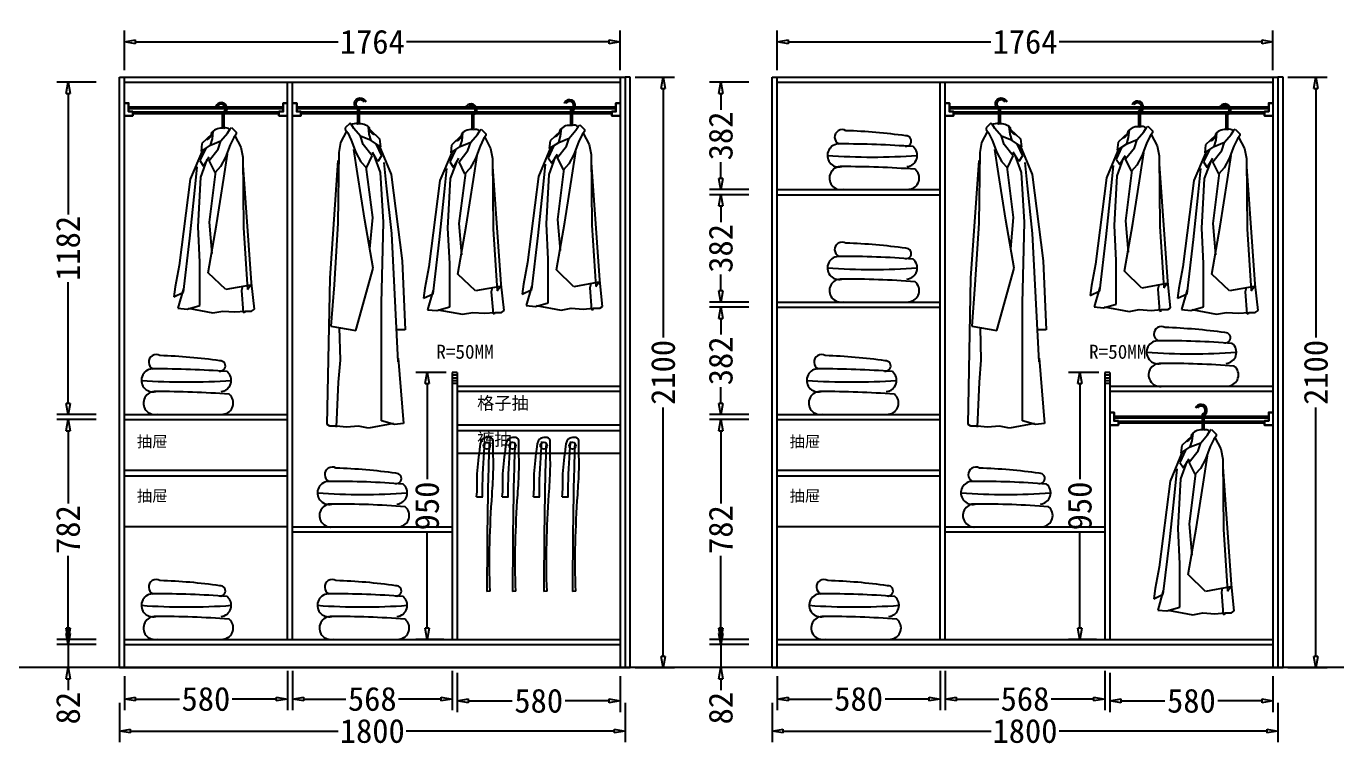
# Model space of a CAD drawing. Header units: millimetres. Extents: x 304407 to 361076, y -1262425 to -1203358.
# Drawn here: x 323084 to 327747, y -1215892 to -1213329 of the extents above; entities that cross this region are included whole.
import ezdxf

# ---------------------------------------------------------------- set-up
doc = ezdxf.new("R2010")
doc.units = ezdxf.units.MM
doc.header["$LTSCALE"] = 20
doc.layers.get('Defpoints').update_dxf_attribs({"color": 250})
for name, color, linetype in [('4', 1, 'Continuous'), ('6', 6, 'Continuous'), ('8', 8, 'Continuous'), ('LAYER10', 11, 'Continuous'), ('LAYER8', 11, 'Continuous'), ('图层3', 4, 'Continuous'), ('墙体', 40, 'Continuous')]:
    doc.layers.add(name, color=color, linetype=linetype)
doc.styles.get("Standard").update_dxf_attribs({"font": 'SimSun.ttf', "height": 85})
doc.styles.add('text', font='SimSun.ttf', dxfattribs={"height": 85})
doc.dimstyles.new('周文晶', dxfattribs={"dimtxt": 70, "dimasz": 40, "dimexe": 40, "dimexo": 30, "dimgap": 10, "dimtad": 0, "dimdec": 0, "dimtxsty": 'Standard', "dimblk": 'CLOSEDBLANK', "dimcen": 200, "dimclrd": 256, "dimclre": 256, "dimadec": 0, "dimazin": 0, "dimtfac": 1, "dimtdec": 0, "dimtmove": 0, "dimatfit": 3, "dimldrblk": 'CLOSEDBLANK', "dimfxl": 100, "dimfxlon": 1, "dimarcsym": 0})

# ---------------------------------------------------------------- blocks, each defined once
blk = doc.blocks.new('_ClosedBlank')
at = {"color": 0, "linetype": 'ByBlock', "lineweight": -2}
for p, q in [((-1, 0.17), (0, 0)), ((-1, 0.17), (-1, -0.17)), ((0, 0), (-1, -0.17))]:
    blk.add_line(p, q, dxfattribs=at)
blk = doc.blocks.new('*D503')
at = {"lineweight": -2, "transparency": 16777216}
for p, q in [((323433.7, -1215640.3), (323433.7, -1215761.9)), ((324013.7, -1215621.9), (324013.7, -1215761.9)), ((323473.7, -1215721.9), (323629.6, -1215721.9)), ((323973.7, -1215721.9), (323817.7, -1215721.9))]:
    blk.add_line(p, q, dxfattribs=at)
at = {"layer": 'Defpoints', "color": 0, "transparency": 16777216}
for p in [(324013.7, -1215510.3), (323433.7, -1215610.3), (324013.7, -1215721.9)]:
    blk.add_point(p, dxfattribs=at)
at = {"lineweight": -2, "transparency": 16777216, "xscale": 40, "yscale": 40, "zscale": 40, "rotation": 180}
blk.add_blockref('_ClosedBlank', (323433.7, -1215721.9), dxfattribs=at)
at = {"lineweight": -2, "transparency": 16777216, "xscale": 40, "yscale": 40, "zscale": 40}
blk.add_blockref('_ClosedBlank', (324013.7, -1215721.9), dxfattribs=at)
at = {"color": 0, "transparency": 16777216, "insert": (323723.7, -1215721.9), "char_height": 85, "attachment_point": 5}
blk.add_mtext('580', dxfattribs=at)
blk = doc.blocks.new('*D504')
at = {"lineweight": -2, "transparency": 16777216}
for p, q in [((324031.7, -1215621.9), (324031.7, -1215761.9)), ((324599.7, -1215621.9), (324599.7, -1215761.9)), ((324071.7, -1215721.9), (324222.1, -1215721.9)), ((324559.7, -1215721.9), (324409.2, -1215721.9))]:
    blk.add_line(p, q, dxfattribs=at)
at = {"layer": 'Defpoints', "color": 0, "transparency": 16777216}
for p in [(324031.7, -1213528.3), (324599.7, -1215510.3), (324599.7, -1215721.9)]:
    blk.add_point(p, dxfattribs=at)
at = {"lineweight": -2, "transparency": 16777216, "xscale": 40, "yscale": 40, "zscale": 40, "rotation": 180}
blk.add_blockref('_ClosedBlank', (324031.7, -1215721.9), dxfattribs=at)
at = {"lineweight": -2, "transparency": 16777216, "xscale": 40, "yscale": 40, "zscale": 40}
blk.add_blockref('_ClosedBlank', (324599.7, -1215721.9), dxfattribs=at)
at = {"color": 0, "transparency": 16777216, "insert": (324315.7, -1215721.9), "char_height": 85, "attachment_point": 5}
blk.add_mtext('568', dxfattribs=at)
blk = doc.blocks.new('*D505')
at = {"lineweight": -2, "transparency": 16777216}
for p, q in [((323433.7, -1213484.9), (323433.7, -1213344.9)), ((325197.7, -1213484.9), (325197.7, -1213344.9)), ((323473.7, -1213384.9), (324193.7, -1213384.9)), ((325157.7, -1213384.9), (324437.6, -1213384.9))]:
    blk.add_line(p, q, dxfattribs=at)
at = {"layer": 'Defpoints', "color": 0, "transparency": 16777216}
for p in [(325197.7, -1213384.9), (323433.7, -1213528.3), (325197.7, -1213528.3)]:
    blk.add_point(p, dxfattribs=at)
at = {"lineweight": -2, "transparency": 16777216, "xscale": 40, "yscale": 40, "zscale": 40, "rotation": 180}
blk.add_blockref('_ClosedBlank', (323433.7, -1213384.9), dxfattribs=at)
at = {"lineweight": -2, "transparency": 16777216, "xscale": 40, "yscale": 40, "zscale": 40}
blk.add_blockref('_ClosedBlank', (325197.7, -1213384.9), dxfattribs=at)
at = {"color": 0, "transparency": 16777216, "insert": (324315.7, -1213384.9), "char_height": 85, "attachment_point": 5}
blk.add_mtext('1764', dxfattribs=at)
blk = doc.blocks.new('*D506')
at = {"lineweight": -2, "transparency": 16777216}
for p, q in [((323415.7, -1215735.9), (323415.7, -1215875.9)), ((325215.7, -1215735.9), (325215.7, -1215875.9)), ((323455.7, -1215835.9), (324194.7, -1215835.9)), ((325175.7, -1215835.9), (324436.6, -1215835.9))]:
    blk.add_line(p, q, dxfattribs=at)
at = {"layer": 'Defpoints', "color": 0, "transparency": 16777216}
for p in [(323415.7, -1215610.3), (325215.7, -1215610.3), (325215.7, -1215835.9)]:
    blk.add_point(p, dxfattribs=at)
at = {"lineweight": -2, "transparency": 16777216, "xscale": 40, "yscale": 40, "zscale": 40, "rotation": 180}
blk.add_blockref('_ClosedBlank', (323415.7, -1215835.9), dxfattribs=at)
at = {"lineweight": -2, "transparency": 16777216, "xscale": 40, "yscale": 40, "zscale": 40}
blk.add_blockref('_ClosedBlank', (325215.7, -1215835.9), dxfattribs=at)
at = {"color": 0, "transparency": 16777216, "insert": (324315.7, -1215835.9), "char_height": 85, "attachment_point": 5}
blk.add_mtext('1800', dxfattribs=at)
blk = doc.blocks.new('*D507')
at = {"lineweight": -2, "transparency": 16777216}
for p, q in [((323233.4, -1215488.3), (323233.4, -1215448.3)), ((323333.4, -1215528.3), (323193.4, -1215528.3)), ((323233.4, -1215528.3), (323233.4, -1215610.3)), ((323333.4, -1215610.3), (323193.4, -1215610.3)), ((323233.4, -1215650.3), (323233.4, -1215690.3))]:
    blk.add_line(p, q, dxfattribs=at)
at = {"layer": 'Defpoints', "color": 0, "transparency": 16777216}
for p in [(323233.4, -1215528.3), (323433.7, -1215528.3), (323415.7, -1215610.3)]:
    blk.add_point(p, dxfattribs=at)
at = {"lineweight": -2, "transparency": 16777216, "xscale": 40, "yscale": 40, "zscale": 40}
for p, rotation in [((323233.4, -1215528.3), 270), ((323233.4, -1215610.3), 90)]:
    blk.add_blockref('_ClosedBlank', p, dxfattribs=dict(at, rotation=rotation))
at = {"color": 0, "transparency": 16777216, "insert": (323233.4, -1215754.4), "char_height": 85, "attachment_point": 5, "rotation": 90}
blk.add_mtext('82', dxfattribs=at)
blk = doc.blocks.new('*D508')
at = {"lineweight": -2, "transparency": 16777216}
for p, q in [((323333.4, -1214728.3), (323193.4, -1214728.3)), ((323233.4, -1214768.3), (323233.4, -1215026.2)), ((323233.4, -1215470.3), (323233.4, -1215212.4)), ((323333.4, -1215510.3), (323193.4, -1215510.3))]:
    blk.add_line(p, q, dxfattribs=at)
at = {"layer": 'Defpoints', "color": 0, "transparency": 16777216}
for p in [(323233.4, -1214728.3), (323433.7, -1214728.3), (323433.7, -1215510.3)]:
    blk.add_point(p, dxfattribs=at)
at = {"lineweight": -2, "transparency": 16777216, "xscale": 40, "yscale": 40, "zscale": 40}
for p, rotation in [((323233.4, -1214728.3), 90), ((323233.4, -1215510.3), 270)]:
    blk.add_blockref('_ClosedBlank', p, dxfattribs=dict(at, rotation=rotation))
at = {"color": 0, "transparency": 16777216, "insert": (323233.4, -1215119.3), "char_height": 85, "attachment_point": 5, "rotation": 90}
blk.add_mtext('782', dxfattribs=at)
blk = doc.blocks.new('*D509')
at = {"lineweight": -2, "transparency": 16777216}
for p, q in [((323333.4, -1213528.3), (323193.4, -1213528.3)), ((323233.4, -1213568.3), (323233.4, -1213999)), ((323233.4, -1214670.3), (323233.4, -1214239.6)), ((323333.4, -1214710.3), (323193.4, -1214710.3))]:
    blk.add_line(p, q, dxfattribs=at)
at = {"layer": 'Defpoints', "color": 0, "transparency": 16777216}
for p in [(323233.4, -1213528.3), (323433.7, -1213528.3), (323433.7, -1214710.3)]:
    blk.add_point(p, dxfattribs=at)
at = {"lineweight": -2, "transparency": 16777216, "xscale": 40, "yscale": 40, "zscale": 40}
for p, rotation in [((323233.4, -1213528.3), 90), ((323233.4, -1214710.3), 270)]:
    blk.add_blockref('_ClosedBlank', p, dxfattribs=dict(at, rotation=rotation))
at = {"color": 0, "transparency": 16777216, "insert": (323233.4, -1214119.3), "char_height": 85, "attachment_point": 5, "rotation": 90}
blk.add_mtext('1182', dxfattribs=at)
blk = doc.blocks.new('*D510')
at = {"lineweight": -2, "transparency": 16777216}
for p, q in [((325250.5, -1213510.3), (325390.5, -1213510.3)), ((325350.5, -1213550.3), (325350.5, -1214435.6)), ((325350.5, -1215570.3), (325350.5, -1214685.1)), ((325250.5, -1215610.3), (325390.5, -1215610.3))]:
    blk.add_line(p, q, dxfattribs=at)
at = {"layer": 'Defpoints', "color": 0, "transparency": 16777216}
for p in [(325215.7, -1213510.3), (325350.5, -1213510.3), (325215.7, -1215610.3)]:
    blk.add_point(p, dxfattribs=at)
at = {"lineweight": -2, "transparency": 16777216, "xscale": 40, "yscale": 40, "zscale": 40}
for p, rotation in [((325350.5, -1213510.3), 90), ((325350.5, -1215610.3), 270)]:
    blk.add_blockref('_ClosedBlank', p, dxfattribs=dict(at, rotation=rotation))
at = {"color": 0, "transparency": 16777216, "insert": (325350.5, -1214560.3), "char_height": 85, "attachment_point": 5, "rotation": 90}
blk.add_mtext('2100', dxfattribs=at)
blk = doc.blocks.new('*D511')
at = {"lineweight": -2, "transparency": 16777216}
for p, q in [((324578.7, -1214560.3), (324470.7, -1214560.3)), ((324510.7, -1214600.3), (324510.7, -1214940.3)), ((324510.7, -1215470.3), (324510.7, -1215130.3)), ((324569.7, -1215510.3), (324470.7, -1215510.3))]:
    blk.add_line(p, q, dxfattribs=at)
at = {"layer": 'Defpoints', "color": 0, "transparency": 16777216}
for p in [(324608.7, -1214560.3), (324510.7, -1215510.3), (324599.7, -1215510.3)]:
    blk.add_point(p, dxfattribs=at)
at = {"lineweight": -2, "transparency": 16777216, "xscale": 40, "yscale": 40, "zscale": 40}
for p, rotation in [((324510.7, -1214560.3), 90), ((324510.7, -1215510.3), 270)]:
    blk.add_blockref('_ClosedBlank', p, dxfattribs=dict(at, rotation=rotation))
at = {"color": 0, "transparency": 16777216, "insert": (324510.7, -1215035.3), "char_height": 85, "attachment_point": 5, "rotation": 90}
blk.add_mtext('950', dxfattribs=at)
blk = doc.blocks.new('*D512')
at = {"lineweight": -2, "transparency": 16777216}
for p, q in [((324617.7, -1215628.5), (324617.7, -1215768.5)), ((325197.7, -1215640.3), (325197.7, -1215768.5)), ((324657.7, -1215728.5), (324813.6, -1215728.5)), ((325157.7, -1215728.5), (325001.7, -1215728.5))]:
    blk.add_line(p, q, dxfattribs=at)
at = {"layer": 'Defpoints', "color": 0, "transparency": 16777216}
for p in [(324617.7, -1215510.3), (325197.7, -1215610.3), (325197.7, -1215728.5)]:
    blk.add_point(p, dxfattribs=at)
at = {"lineweight": -2, "transparency": 16777216, "xscale": 40, "yscale": 40, "zscale": 40, "rotation": 180}
blk.add_blockref('_ClosedBlank', (324617.7, -1215728.5), dxfattribs=at)
at = {"lineweight": -2, "transparency": 16777216, "xscale": 40, "yscale": 40, "zscale": 40}
blk.add_blockref('_ClosedBlank', (325197.7, -1215728.5), dxfattribs=at)
at = {"color": 0, "transparency": 16777216, "insert": (324907.7, -1215728.5), "char_height": 85, "attachment_point": 5}
blk.add_mtext('580', dxfattribs=at)
blk = doc.blocks.new('*D513')
at = {"lineweight": -2, "transparency": 16777216}
for p, q in [((325755.9, -1215640.3), (325755.9, -1215761.9)), ((326335.9, -1215621.9), (326335.9, -1215761.9)), ((325795.9, -1215721.9), (325951.8, -1215721.9)), ((326295.9, -1215721.9), (326140, -1215721.9))]:
    blk.add_line(p, q, dxfattribs=at)
at = {"layer": 'Defpoints', "color": 0, "transparency": 16777216}
for p in [(326335.9, -1215510.3), (325755.9, -1215610.3), (326335.9, -1215721.9)]:
    blk.add_point(p, dxfattribs=at)
at = {"lineweight": -2, "transparency": 16777216, "xscale": 40, "yscale": 40, "zscale": 40, "rotation": 180}
blk.add_blockref('_ClosedBlank', (325755.9, -1215721.9), dxfattribs=at)
at = {"lineweight": -2, "transparency": 16777216, "xscale": 40, "yscale": 40, "zscale": 40}
blk.add_blockref('_ClosedBlank', (326335.9, -1215721.9), dxfattribs=at)
at = {"color": 0, "transparency": 16777216, "insert": (326045.9, -1215721.9), "char_height": 85, "attachment_point": 5}
blk.add_mtext('580', dxfattribs=at)
blk = doc.blocks.new('*D514')
at = {"lineweight": -2, "transparency": 16777216}
for p, q in [((326353.9, -1215621.9), (326353.9, -1215761.9)), ((326921.9, -1215621.9), (326921.9, -1215761.9)), ((326393.9, -1215721.9), (326544.3, -1215721.9)), ((326881.9, -1215721.9), (326731.5, -1215721.9))]:
    blk.add_line(p, q, dxfattribs=at)
at = {"layer": 'Defpoints', "color": 0, "transparency": 16777216}
for p in [(326353.9, -1213528.3), (326921.9, -1215510.3), (326921.9, -1215721.9)]:
    blk.add_point(p, dxfattribs=at)
at = {"lineweight": -2, "transparency": 16777216, "xscale": 40, "yscale": 40, "zscale": 40, "rotation": 180}
blk.add_blockref('_ClosedBlank', (326353.9, -1215721.9), dxfattribs=at)
at = {"lineweight": -2, "transparency": 16777216, "xscale": 40, "yscale": 40, "zscale": 40}
blk.add_blockref('_ClosedBlank', (326921.9, -1215721.9), dxfattribs=at)
at = {"color": 0, "transparency": 16777216, "insert": (326637.9, -1215721.9), "char_height": 85, "attachment_point": 5}
blk.add_mtext('568', dxfattribs=at)
blk = doc.blocks.new('*D515')
at = {"lineweight": -2, "transparency": 16777216}
for p, q in [((325755.9, -1213484.9), (325755.9, -1213344.9)), ((327519.9, -1213484.9), (327519.9, -1213344.9)), ((325795.9, -1213384.9), (326516, -1213384.9)), ((327479.9, -1213384.9), (326759.8, -1213384.9))]:
    blk.add_line(p, q, dxfattribs=at)
at = {"layer": 'Defpoints', "color": 0, "transparency": 16777216}
for p in [(327519.9, -1213384.9), (325755.9, -1213528.3), (327519.9, -1213528.3)]:
    blk.add_point(p, dxfattribs=at)
at = {"lineweight": -2, "transparency": 16777216, "xscale": 40, "yscale": 40, "zscale": 40, "rotation": 180}
blk.add_blockref('_ClosedBlank', (325755.9, -1213384.9), dxfattribs=at)
at = {"lineweight": -2, "transparency": 16777216, "xscale": 40, "yscale": 40, "zscale": 40}
blk.add_blockref('_ClosedBlank', (327519.9, -1213384.9), dxfattribs=at)
at = {"color": 0, "transparency": 16777216, "insert": (326637.9, -1213384.9), "char_height": 85, "attachment_point": 5}
blk.add_mtext('1764', dxfattribs=at)
blk = doc.blocks.new('*D516')
at = {"lineweight": -2, "transparency": 16777216}
for p, q in [((325737.9, -1215735.9), (325737.9, -1215875.9)), ((327537.9, -1215735.9), (327537.9, -1215875.9)), ((325777.9, -1215835.9), (326516.9, -1215835.9)), ((327497.9, -1215835.9), (326758.9, -1215835.9))]:
    blk.add_line(p, q, dxfattribs=at)
at = {"layer": 'Defpoints', "color": 0, "transparency": 16777216}
for p in [(325737.9, -1215610.3), (327537.9, -1215610.3), (327537.9, -1215835.9)]:
    blk.add_point(p, dxfattribs=at)
at = {"lineweight": -2, "transparency": 16777216, "xscale": 40, "yscale": 40, "zscale": 40, "rotation": 180}
blk.add_blockref('_ClosedBlank', (325737.9, -1215835.9), dxfattribs=at)
at = {"lineweight": -2, "transparency": 16777216, "xscale": 40, "yscale": 40, "zscale": 40}
blk.add_blockref('_ClosedBlank', (327537.9, -1215835.9), dxfattribs=at)
at = {"color": 0, "transparency": 16777216, "insert": (326637.9, -1215835.9), "char_height": 85, "attachment_point": 5}
blk.add_mtext('1800', dxfattribs=at)
blk = doc.blocks.new('*D517')
at = {"lineweight": -2, "transparency": 16777216}
for p, q in [((325555.6, -1215488.3), (325555.6, -1215448.3)), ((325655.6, -1215528.3), (325515.6, -1215528.3)), ((325555.6, -1215528.3), (325555.6, -1215610.3)), ((325655.6, -1215610.3), (325515.6, -1215610.3)), ((325555.6, -1215650.3), (325555.6, -1215690.3))]:
    blk.add_line(p, q, dxfattribs=at)
at = {"layer": 'Defpoints', "color": 0, "transparency": 16777216}
for p in [(325555.6, -1215528.3), (325755.9, -1215528.3), (325737.9, -1215610.3)]:
    blk.add_point(p, dxfattribs=at)
at = {"lineweight": -2, "transparency": 16777216, "xscale": 40, "yscale": 40, "zscale": 40}
for p, rotation in [((325555.6, -1215528.3), 270), ((325555.6, -1215610.3), 90)]:
    blk.add_blockref('_ClosedBlank', p, dxfattribs=dict(at, rotation=rotation))
at = {"color": 0, "transparency": 16777216, "insert": (325555.6, -1215754.4), "char_height": 85, "attachment_point": 5, "rotation": 90}
blk.add_mtext('82', dxfattribs=at)
blk = doc.blocks.new('*D518')
at = {"lineweight": -2, "transparency": 16777216}
for p, q in [((325655.6, -1214728.3), (325515.6, -1214728.3)), ((325555.6, -1214768.3), (325555.6, -1215026.2)), ((325555.6, -1215470.3), (325555.6, -1215212.4)), ((325655.6, -1215510.3), (325515.6, -1215510.3))]:
    blk.add_line(p, q, dxfattribs=at)
at = {"layer": 'Defpoints', "color": 0, "transparency": 16777216}
for p in [(325555.6, -1214728.3), (325755.9, -1214728.3), (325755.9, -1215510.3)]:
    blk.add_point(p, dxfattribs=at)
at = {"lineweight": -2, "transparency": 16777216, "xscale": 40, "yscale": 40, "zscale": 40}
for p, rotation in [((325555.6, -1214728.3), 90), ((325555.6, -1215510.3), 270)]:
    blk.add_blockref('_ClosedBlank', p, dxfattribs=dict(at, rotation=rotation))
at = {"color": 0, "transparency": 16777216, "insert": (325555.6, -1215119.3), "char_height": 85, "attachment_point": 5, "rotation": 90}
blk.add_mtext('782', dxfattribs=at)
blk = doc.blocks.new('*D519')
at = {"lineweight": -2, "transparency": 16777216}
for p, q in [((325655.6, -1214328.3), (325515.6, -1214328.3)), ((325555.6, -1214368.3), (325555.6, -1214426)), ((325555.6, -1214670.3), (325555.6, -1214612.7)), ((325655.6, -1214710.3), (325515.6, -1214710.3))]:
    blk.add_line(p, q, dxfattribs=at)
at = {"layer": 'Defpoints', "color": 0, "transparency": 16777216}
for p in [(325555.6, -1214328.3), (325755.9, -1214328.3), (325755.9, -1214710.3)]:
    blk.add_point(p, dxfattribs=at)
at = {"lineweight": -2, "transparency": 16777216, "xscale": 40, "yscale": 40, "zscale": 40}
for p, rotation in [((325555.6, -1214328.3), 90), ((325555.6, -1214710.3), 270)]:
    blk.add_blockref('_ClosedBlank', p, dxfattribs=dict(at, rotation=rotation))
at = {"color": 0, "transparency": 16777216, "insert": (325555.6, -1214519.3), "char_height": 85, "attachment_point": 5, "rotation": 90}
blk.add_mtext('382', dxfattribs=at)
blk = doc.blocks.new('*D520')
at = {"lineweight": -2, "transparency": 16777216}
for p, q in [((325655.6, -1213928.3), (325515.6, -1213928.3)), ((325555.6, -1213968.3), (325555.6, -1214026)), ((325555.6, -1214270.3), (325555.6, -1214212.7)), ((325655.6, -1214310.3), (325515.6, -1214310.3))]:
    blk.add_line(p, q, dxfattribs=at)
at = {"layer": 'Defpoints', "color": 0, "transparency": 16777216}
for p in [(325555.6, -1213928.3), (325755.9, -1213928.3), (325755.9, -1214310.3)]:
    blk.add_point(p, dxfattribs=at)
at = {"lineweight": -2, "transparency": 16777216, "xscale": 40, "yscale": 40, "zscale": 40}
for p, rotation in [((325555.6, -1213928.3), 90), ((325555.6, -1214310.3), 270)]:
    blk.add_blockref('_ClosedBlank', p, dxfattribs=dict(at, rotation=rotation))
at = {"color": 0, "transparency": 16777216, "insert": (325555.6, -1214119.3), "char_height": 85, "attachment_point": 5, "rotation": 90}
blk.add_mtext('382', dxfattribs=at)
blk = doc.blocks.new('*D521')
at = {"lineweight": -2, "transparency": 16777216}
for p, q in [((325655.6, -1213528.3), (325515.6, -1213528.3)), ((325555.6, -1213568.3), (325555.6, -1213626)), ((325555.6, -1213870.3), (325555.6, -1213812.7)), ((325655.6, -1213910.3), (325515.6, -1213910.3))]:
    blk.add_line(p, q, dxfattribs=at)
at = {"layer": 'Defpoints', "color": 0, "transparency": 16777216}
for p in [(325555.6, -1213528.3), (325755.9, -1213528.3), (325755.9, -1213910.3)]:
    blk.add_point(p, dxfattribs=at)
at = {"lineweight": -2, "transparency": 16777216, "xscale": 40, "yscale": 40, "zscale": 40}
for p, rotation in [((325555.6, -1213528.3), 90), ((325555.6, -1213910.3), 270)]:
    blk.add_blockref('_ClosedBlank', p, dxfattribs=dict(at, rotation=rotation))
at = {"color": 0, "transparency": 16777216, "insert": (325555.6, -1213719.3), "char_height": 85, "attachment_point": 5, "rotation": 90}
blk.add_mtext('382', dxfattribs=at)
blk = doc.blocks.new('*D522')
at = {"lineweight": -2, "transparency": 16777216}
for p, q in [((327572.8, -1213510.3), (327712.8, -1213510.3)), ((327672.8, -1213550.3), (327672.8, -1214435.6)), ((327672.8, -1215570.3), (327672.8, -1214685.1)), ((327572.8, -1215610.3), (327712.8, -1215610.3))]:
    blk.add_line(p, q, dxfattribs=at)
at = {"layer": 'Defpoints', "color": 0, "transparency": 16777216}
for p in [(327537.9, -1213510.3), (327672.8, -1213510.3), (327537.9, -1215610.3)]:
    blk.add_point(p, dxfattribs=at)
at = {"lineweight": -2, "transparency": 16777216, "xscale": 40, "yscale": 40, "zscale": 40}
for p, rotation in [((327672.8, -1213510.3), 90), ((327672.8, -1215610.3), 270)]:
    blk.add_blockref('_ClosedBlank', p, dxfattribs=dict(at, rotation=rotation))
at = {"color": 0, "transparency": 16777216, "insert": (327672.8, -1214560.3), "char_height": 85, "attachment_point": 5, "rotation": 90}
blk.add_mtext('2100', dxfattribs=at)
blk = doc.blocks.new('*D523')
at = {"lineweight": -2, "transparency": 16777216}
for p, q in [((326900.9, -1214560.3), (326792.9, -1214560.3)), ((326832.9, -1214600.3), (326832.9, -1214940.3)), ((326832.9, -1215470.3), (326832.9, -1215130.3)), ((326891.9, -1215510.3), (326792.9, -1215510.3))]:
    blk.add_line(p, q, dxfattribs=at)
at = {"layer": 'Defpoints', "color": 0, "transparency": 16777216}
for p in [(326930.9, -1214560.3), (326832.9, -1215510.3), (326921.9, -1215510.3)]:
    blk.add_point(p, dxfattribs=at)
at = {"lineweight": -2, "transparency": 16777216, "xscale": 40, "yscale": 40, "zscale": 40}
for p, rotation in [((326832.9, -1214560.3), 90), ((326832.9, -1215510.3), 270)]:
    blk.add_blockref('_ClosedBlank', p, dxfattribs=dict(at, rotation=rotation))
at = {"color": 0, "transparency": 16777216, "insert": (326832.9, -1215035.3), "char_height": 85, "attachment_point": 5, "rotation": 90}
blk.add_mtext('950', dxfattribs=at)
blk = doc.blocks.new('*D524')
at = {"lineweight": -2, "transparency": 16777216}
for p, q in [((326939.9, -1215628.5), (326939.9, -1215768.5)), ((327519.9, -1215640.3), (327519.9, -1215768.5)), ((326979.9, -1215728.5), (327135.8, -1215728.5)), ((327479.9, -1215728.5), (327324, -1215728.5))]:
    blk.add_line(p, q, dxfattribs=at)
at = {"layer": 'Defpoints', "color": 0, "transparency": 16777216}
for p in [(326939.9, -1215510.3), (327519.9, -1215610.3), (327519.9, -1215728.5)]:
    blk.add_point(p, dxfattribs=at)
at = {"lineweight": -2, "transparency": 16777216, "xscale": 40, "yscale": 40, "zscale": 40, "rotation": 180}
blk.add_blockref('_ClosedBlank', (326939.9, -1215728.5), dxfattribs=at)
at = {"lineweight": -2, "transparency": 16777216, "xscale": 40, "yscale": 40, "zscale": 40}
blk.add_blockref('_ClosedBlank', (327519.9, -1215728.5), dxfattribs=at)
at = {"color": 0, "transparency": 16777216, "insert": (327229.9, -1215728.5), "char_height": 85, "attachment_point": 5}
blk.add_mtext('580', dxfattribs=at)
blk = doc.blocks.new('A$C1C5764E0')
at = {"layer": '8'}
for p, q in [((172.3, 708.4), (172.3, 657.4)), ((178.3, 708.4), (178.3, 657.4)), ((191.5, 639.3), (201.2, 654.6)), ((201.2, 654.6), (205.3, 658.7)), ((205.3, 658.7), (222, 642.1)), ((135.3, 635.3), (99.9, 601.9)), ((130.4, 596.4), (137.4, 618.5)), ((130.4, 596.4), (167.9, 611.6)), ((137.4, 618.5), (140.1, 644.9)), ((158.2, 582.5), (167.9, 611.6)), ((167.9, 611.6), (191.5, 639.3)), ((213.6, 624.1), (201.2, 597.8)), ((222, 635.2), (213.6, 624.1)), ((217.8, 629.6), (238.6, 589.4)), ((222, 642.1), (222, 635.2)), ((103, 580.9), (58.4, 475.1)), ((113.7, 585.2), (93.2, 541.7)), ((99.9, 601.9), (97.1, 574.2)), ((97.1, 574.2), (130.4, 596.4)), ((126.3, 542.3), (158.2, 582.5)), ((178.3, 479.5), (191.3, 564.6)), ((201.2, 597.8), (184.5, 553.4)), ((238.6, 589.4), (245.5, 553.4)), ((75, 435), (83.4, 518.8)), ((93.2, 541.7), (106.3, 522.1)), ((96.5, 482.8), (119.4, 544.9)), ((106.3, 522.1), (125.9, 554.7)), ((147.1, 499.3), (126.3, 542.3)), ((166.5, 520.1), (147.1, 499.3)), ((184.5, 553.4), (166.5, 520.1)), ((245.5, 553.4), (248.3, 302.5)), ((276.4, 106.8), (247, 525.3)), ((58.4, 475.1), (19.5, 168.8)), ((86.6, 306.3), (96.5, 482.8)), ((148.8, 502.4), (125.9, 322.6)), ((152.1, 312.8), (178.3, 479.5)), ((57, 265.8), (75, 435)), ((93.2, 180.9), (86.6, 306.3)), ((122.6, 142.8), (152.1, 312.8)), ((125.9, 322.6), (135.7, 211.4)), ((248.3, 302.5), (262.2, 83.5)), ((34.3, 73.1), (57, 265.8)), ((19.5, 168.8), (4.8, 92.7)), ((93.2, 26.2), (93.2, 180.9)), ((184.8, 82.8), (122.6, 142.8)), ((273.1, 99.1), (184.8, 82.8)), ((244.2, 93.8), (240.9, 79.6)), ((262.2, 83.5), (273.1, 99.1)), ((286.7, 13.1), (276.4, 106.8)), ((4.8, 92.7), (0, 56.7)), ((0, 56.7), (34.3, 73.1)), ((34.3, 86.2), (14.7, 16.3)), ((240.9, 79.6), (247.4, 1.1)), ((14.7, 16.3), (47.4, 13.1)), ((47.4, 13.1), (93.2, 26.2)), ((50.7, 16.3), (139, 0)), ((139, 0), (175, 6.5)), ((175, 6.5), (217.5, 3.3)), ((217.5, 3.3), (253.5, 6.5)), ((247.4, 1.1), (254, 3.3)), ((253.5, 6.5), (276.9, 6.5)), ((276.9, 6.5), (286.7, 13.1))]:
    blk.add_line(p, q, dxfattribs=at)
for centre, radius, start, end in [((168.9, 727.1), 20.9, 296.6338, 159.5285), ((168.9, 727.1), 14.9, 296.6338, 150.6175), ((175.9, 709.9), 3.91, 94.6712, 201.9626), ((168.9, 613.1), 43.9, 77.6993, 138.5966), ((186.2, 639.8), 18, 42.48, 116.3392), ((110.9, 641.2), 25.1, 286.2636, 2.0248)]:
    blk.add_arc(centre, radius, start, end, dxfattribs=at)
blk = doc.blocks.new('A$C4F477F88')
at = {"layer": 'LAYER10'}
blk.add_blockref('A$C1C5764E0', (0, 0), dxfattribs=at)
blk = doc.blocks.new('A$C5E603B19')
at = {"layer": 'LAYER8'}
blk.add_blockref('A$C4F477F88', (0, 0), dxfattribs=at)
blk = doc.blocks.new('A$C1B0A679D')
at = {"layer": '图层3'}
blk.add_blockref('A$C5E603B19', (0, 0), dxfattribs=at)
blk = doc.blocks.new('A$C52EB379C')
at = {"layer": '8'}
for p, q in [((163.3, 1134.6), (163.3, 1083.5)), ((169.3, 1134.6), (169.3, 1083.5)), ((182.5, 1065.5), (192.3, 1080.7)), ((192.3, 1080.7), (196.4, 1084.9)), ((196.4, 1084.9), (213.1, 1068.3)), ((91, 1028.1), (88.2, 1000.3)), ((126.4, 1061.5), (91, 1028.1)), ((121.5, 1022.5), (128.4, 1044.7)), ((121.5, 1022.5), (159, 1037.8)), ((128.4, 1044.7), (131.2, 1071)), ((149.3, 1008.7), (159, 1037.8)), ((159, 1037.8), (182.5, 1065.5)), ((204.7, 1050.2), (192.3, 1023.9)), ((213.1, 1061.3), (204.7, 1050.2)), ((208.9, 1055.8), (229.7, 1015.6)), ((213.1, 1068.3), (213.1, 1061.3)), ((94.1, 1007.1), (49.5, 901.3)), ((104.8, 1011.4), (84.3, 967.8)), ((88.2, 1000.3), (121.5, 1022.5)), ((97.4, 948.2), (117, 980.9)), ((117.4, 968.5), (149.3, 1008.7)), ((175.6, 979.5), (157.6, 946.3)), ((169.3, 905.7), (182.4, 990.7)), ((192.3, 1023.9), (175.6, 979.5)), ((229.7, 1015.6), (236.6, 979.5)), ((236.6, 979.5), (239.4, 728.7)), ((66.1, 861.1), (74.5, 944.9)), ((84.3, 967.8), (97.4, 948.2)), ((87.6, 909), (110.5, 971.1)), ((138.2, 925.5), (117.4, 968.5)), ((157.6, 946.3), (138.2, 925.5)), ((267.5, 533), (238.1, 951.5)), ((49.5, 901.3), (10.6, 595)), ((77.7, 732.4), (87.6, 909)), ((139.9, 928.6), (117, 748.8)), ((143.2, 738.9), (169.3, 905.7)), ((48.1, 692), (66.1, 861.1)), ((117, 748.8), (126.8, 637.6)), ((84.3, 444.7), (77.7, 732.4)), ((113.7, 568.9), (143.2, 738.9)), ((239.4, 728.7), (253.3, 509.7)), ((25.4, 235.4), (48.1, 692)), ((10.6, 595), (0, 349)), ((175.9, 346.6), (113.7, 568.9)), ((277.8, 13.1), (267.5, 533)), ((253.3, 509.7), (264.2, 362.9)), ((84.3, 26.2), (84.3, 444.7)), ((0, 349), (31, 349)), ((264.2, 362.9), (175.9, 346.6)), ((235.3, 357.6), (232, 242)), ((25.4, 248.5), (5.8, 16.3)), ((232, 242), (238.5, 163.5)), ((238.5, 163.5), (245.1, 3.3)), ((5.8, 16.3), (38.5, 13.1)), ((38.5, 13.1), (84.3, 26.2)), ((41.7, 16.3), (130.1, 0)), ((130.1, 0), (166.1, 6.5)), ((166.1, 6.5), (208.6, 3.3)), ((208.6, 3.3), (244.6, 6.5)), ((244.6, 6.5), (268, 6.5)), ((268, 6.5), (277.8, 13.1))]:
    blk.add_line(p, q, dxfattribs=at)
for centre, radius, start, end in [((160, 1153.2), 20.9, 296.6338, 159.5285), ((160, 1153.2), 14.9, 296.6338, 150.6175), ((167, 1136), 3.91, 94.6712, 201.9626), ((160, 1039.2), 43.9, 77.6993, 138.5966), ((177.3, 1066), 18, 42.48, 116.3392), ((102, 1067.4), 25.1, 286.2636, 2.0248)]:
    blk.add_arc(centre, radius, start, end, dxfattribs=at)
blk = doc.blocks.new('A$C05785CA5')
at = {"layer": 'LAYER10'}
blk.add_blockref('A$C52EB379C', (0, 0), dxfattribs=at)
blk = doc.blocks.new('A$C100967EE')
at = {"layer": 'LAYER10'}
blk.add_blockref('A$C05785CA5', (0, 0), dxfattribs=at)
blk = doc.blocks.new('A$C65D30603')
at = {"layer": 'LAYER8'}
blk.add_blockref('A$C100967EE', (0, 0), dxfattribs=at)
blk = doc.blocks.new('A$C50CE712E')
at = {"layer": '图层3'}
blk.add_blockref('A$C65D30603', (0, 0), dxfattribs=at)
blk = doc.blocks.new('A$C11F00F61')
at = {"color": 8}
blk.add_line((48.2, 0), (290.3, 1.2), dxfattribs=at)
at = {"layer": '墙体', "color": 8}
for centre, radius, start, end in [((52.6, 186.6), 26.7, 59.8021, 244.0801), ((9.8, -1698.7), 1909.1, 81.8981, 88.3112), ((280.3, 173), 18.4, 260.1551, 94.4157), ((41, 121.6), 41, 86.0834, 284.0988), ((53.8, -3125.6), 3288.1, 85.6244, 90.1755), ((279.7, 121.7), 40, 274.9406, 51.3165), ((159.2, 2329.1), 2213.2, 265.8756, 274.159), ((48.2, 41), 41, 86.0834, 284.0988), ((61, -3206.2), 3288.1, 85.6244, 90.1755), ((286.9, 41.1), 40, 274.9406, 51.3165)]:
    blk.add_arc(centre, radius, start, end, dxfattribs=at)
blk = doc.blocks.new('A$C3B9601DC')
at = {"layer": '4', "color": 8}
blk.add_line((62, 1.5), (47.4, 0), dxfattribs=at)
for points, knots in [([(62, 1.5), (55.4, 144.3), (62.8, 324.3), (78.7, 548.8), (75.2, 622.1), (75.7, 684.6), (46.8, 686.9), (17.9, 676.1), (12.7, 599.8), (-1.5, 524.3), (4.4, 450.4), (0, 421.8)], [0, 0, 0, 0, 428.516837, 544.203019, 664.137455, 677.621305, 701.749401, 722.125787, 770.743064, 895.133582, 980.731534, 980.731534, 980.731534, 980.731534]), ([(37.8, 667.5), (32.8, 603.2), (26.4, 521.3), (26.8, 439.3), (26.9, 421.8)], [0, 0, 0, 0, 193.394932, 246.046188, 246.046188, 246.046188, 246.046188])]:
    blk.add_open_spline(points, degree=3, knots=knots, dxfattribs=at)
blk.add_spline([(57.6, 658.7), (53.2, 497.8), (47.4, 0)], degree=3, dxfattribs=at)
blk.add_open_spline([(1.4, 421.8), (10.7, 421.8), (19.9, 421.8), (29.2, 421.8)], degree=3, dxfattribs=at)
at = {"layer": '6', "color": 8}
blk.add_circle((47.2, 648.9), 15, dxfattribs=at)
blk = doc.blocks.new('edr334343')
at = {"layer": '6', "color": 8, "xscale": 0.7999999999301508, "yscale": 0.7999999999301508, "zscale": 0.7999999999301508}
for p in [(311012.9, -1202094.7), (311104.2, -1202094.7), (311215.5, -1202094.7), (311317.6, -1202094.7)]:
    blk.add_blockref('A$C3B9601DC', p, dxfattribs=at)

msp = doc.modelspace()

# ---------------------------------------------------------------- linework, layer by layer
for p, q in [((323415.7, -1215610.3), (323415.7, -1213510.3)), ((323415.7, -1213510.3), (325215.7, -1213510.3)), ((323433.7, -1215610.3), (323433.7, -1213510.3)), ((325197.7, -1213510.3), (325197.7, -1215610.3)), ((325215.7, -1213510.3), (325215.7, -1215610.3)), ((325233.7, -1213510.3), (325215.7, -1213510.3)), ((325233.7, -1215610.3), (325233.7, -1213510.3)), ((325737.9, -1215610.3), (325737.9, -1213510.3)), ((325737.9, -1213510.3), (327537.9, -1213510.3)), ((325755.9, -1215610.3), (325755.9, -1213510.3)), ((327519.9, -1213510.3), (327519.9, -1215610.3)), ((327537.9, -1213510.3), (327537.9, -1215610.3)), ((327555.9, -1213510.3), (327537.9, -1213510.3)), ((327555.9, -1215610.3), (327555.9, -1213510.3)), ((323433.7, -1213528.3), (325197.7, -1213528.3)), ((324013.7, -1215510.3), (324013.7, -1213528.3)), ((324031.7, -1215510.3), (324031.7, -1213528.3)), ((325755.9, -1213528.3), (327519.9, -1213528.3)), ((326335.9, -1215510.3), (326335.9, -1213528.3)), ((326353.9, -1215510.3), (326353.9, -1213528.3)), ((325755.9, -1213910.3), (326335.9, -1213910.3)), ((325755.9, -1213928.3), (326335.9, -1213928.3)), ((325755.9, -1214310.3), (326335.9, -1214310.3)), ((325755.9, -1214328.3), (326335.9, -1214328.3)), ((324599.7, -1214560.3), (324599.7, -1215510.3)), ((324617.7, -1214560.3), (324599.7, -1214560.3)), ((324617.7, -1214570.3), (324599.7, -1214570.3)), ((324617.7, -1214580.3), (324599.7, -1214580.3)), ((324617.7, -1214590.3), (324599.7, -1214590.3)), ((324617.7, -1214560.3), (324617.7, -1215510.3)), ((326921.9, -1214560.3), (326921.9, -1215510.3)), ((326939.9, -1214560.3), (326921.9, -1214560.3)), ((326939.9, -1214570.3), (326921.9, -1214570.3)), ((326939.9, -1214580.3), (326921.9, -1214580.3)), ((326939.9, -1214590.3), (326921.9, -1214590.3)), ((326939.9, -1214560.3), (326939.9, -1215510.3)), ((324617.7, -1214600.3), (324599.7, -1214600.3)), ((325197.7, -1214610.3), (324617.7, -1214610.3)), ((325197.7, -1214628.3), (324617.7, -1214628.3)), ((326939.9, -1214600.3), (326921.9, -1214600.3)), ((327519.9, -1214610.3), (326939.9, -1214610.3)), ((327519.9, -1214628.3), (326939.9, -1214628.3)), ((323433.7, -1214710.3), (324013.7, -1214710.3)), ((323433.7, -1214728.3), (324013.7, -1214728.3)), ((325755.9, -1214710.3), (326335.9, -1214710.3)), ((325755.9, -1214728.3), (326335.9, -1214728.3)), ((325197.7, -1214748.3), (324617.7, -1214748.3)), ((325197.7, -1214768.3), (324617.7, -1214768.3)), ((325197.7, -1214848.3), (324617.7, -1214848.3)), ((323433.7, -1214908.3), (324013.7, -1214908.3)), ((325755.9, -1214908.3), (326335.9, -1214908.3)), ((323433.7, -1214928.3), (324013.7, -1214928.3)), ((325755.9, -1214928.3), (326335.9, -1214928.3)), ((323433.7, -1215108.3), (324013.7, -1215108.3)), ((324599.7, -1215110.3), (324031.7, -1215110.3)), ((324599.7, -1215128.3), (324031.7, -1215128.3)), ((325755.9, -1215108.3), (326335.9, -1215108.3)), ((326921.9, -1215110.3), (326353.9, -1215110.3)), ((326921.9, -1215128.3), (326353.9, -1215128.3)), ((323433.7, -1215510.3), (325197.7, -1215510.3)), ((325755.9, -1215510.3), (327519.9, -1215510.3)), ((323433.7, -1215528.3), (325197.7, -1215528.3)), ((325755.9, -1215528.3), (327519.9, -1215528.3)), ((323415.7, -1215610.3), (325215.7, -1215610.3)), ((325215.7, -1215610.3), (325233.7, -1215610.3)), ((325737.9, -1215610.3), (327537.9, -1215610.3)), ((327537.9, -1215610.3), (327555.9, -1215610.3))]:
    msp.add_line(p, q)
at = {"color": 8}
msp.add_line((361075.9, -1215610.3), (304407.4, -1215610.3), dxfattribs=at)
msp.add_line((361075.9, -1215610.3), (304407.4, -1215610.3), dxfattribs=at)
at = {"lineweight": 30}
for points in [[(323433.7, -1213602.6), (323448.7, -1213602.6), (323448.7, -1213632.6), (323463.7, -1213632.6), (323463.7, -1213647.6), (323433.7, -1213647.6)], [(324013.7, -1213602.6), (323998.7, -1213602.6), (323998.7, -1213632.6), (323983.7, -1213632.6), (323983.7, -1213647.6), (324013.7, -1213647.6)], [(324031.7, -1213602.6), (324046.7, -1213602.6), (324046.7, -1213632.6), (324061.7, -1213632.6), (324061.7, -1213647.6), (324031.7, -1213647.6)], [(325197.7, -1213602.6), (325182.7, -1213602.6), (325182.7, -1213632.6), (325167.7, -1213632.6), (325167.7, -1213647.6), (325197.7, -1213647.6)], [(326353.9, -1213602.6), (326368.9, -1213602.6), (326368.9, -1213632.6), (326383.9, -1213632.6), (326383.9, -1213647.6), (326353.9, -1213647.6)], [(327519.9, -1213602.6), (327504.9, -1213602.6), (327504.9, -1213632.6), (327489.9, -1213632.6), (327489.9, -1213647.6), (327519.9, -1213647.6)], [(323998.7, -1213617.6), (323448.7, -1213617.6)], [(323998.7, -1213622.2), (323448.7, -1213622.2)], [(323983.7, -1213634.7), (323463.7, -1213634.7)], [(323983.7, -1213640.1), (323463.7, -1213640.1)], [(325182.7, -1213617.6), (324046.7, -1213617.6)], [(325182.7, -1213622.2), (324046.7, -1213622.2)], [(325167.7, -1213634.7), (324061.7, -1213634.7)], [(325167.7, -1213640.1), (324061.7, -1213640.1)], [(327504.9, -1213617.6), (326368.9, -1213617.6)], [(327504.9, -1213622.2), (326368.9, -1213622.2)], [(327489.9, -1213634.7), (326383.9, -1213634.7)], [(327489.9, -1213640.1), (326383.9, -1213640.1)], [(326939.9, -1214702.6), (326954.9, -1214702.6), (326954.9, -1214732.6), (326969.9, -1214732.6), (326969.9, -1214747.6), (326939.9, -1214747.6)], [(327504.9, -1214717.6), (326954.9, -1214717.6)], [(327504.9, -1214722.2), (326954.9, -1214722.2)], [(327519.9, -1214702.6), (327504.9, -1214702.6), (327504.9, -1214732.6), (327489.9, -1214732.6), (327489.9, -1214747.6), (327519.9, -1214747.6)], [(327489.9, -1214734.7), (326969.9, -1214734.7)], [(327489.9, -1214740.1), (326969.9, -1214740.1)]]:
    msp.add_lwpolyline(points, dxfattribs=at)

# ---------------------------------------------------------------- block references
for name, p in [('A$C1B0A679D', (323609.3, -1214348.6)), ('A$C1B0A679D', (324497.9, -1214353.5)), ('A$C1B0A679D', (324848.4, -1214338.7)), ('A$C1B0A679D', (326869.2, -1214343.6)), ('A$C1B0A679D', (327180.2, -1214353.4)), ('A$C11F00F61', (325934.7, -1213910.3)), ('A$C11F00F61', (325934.7, -1214310.3)), ('A$C11F00F61', (327070.4, -1214610.3)), ('A$C11F00F61', (323494.3, -1214710.3)), ('A$C11F00F61', (325861.3, -1214710.3)), ('A$C1B0A679D', (327095.6, -1215421.9)), ('edr334343', (13672.4, -13245.2)), ('A$C11F00F61', (324120.4, -1215110.3)), ('A$C11F00F61', (326409.7, -1215110.3)), ('A$C11F00F61', (323494.3, -1215510.3)), ('A$C11F00F61', (324120.4, -1215510.3)), ('A$C11F00F61', (325869.9, -1215510.3))]:
    msp.add_blockref(name, p)
at = {"xscale": -1}
for p in [(324432.8, -1214758.3), (326713.2, -1214758.3)]:
    msp.add_blockref('A$C50CE712E', p, dxfattribs=at)

# ---------------------------------------------------------------- texts
at = {"attachment_point": 1, "style": 'text'}
for s, insert, char_height, width in [('R=50MM', (324543.5, -1214461.8), 50, 419.038), ('R=50MM', (326865.7, -1214461.8), 50, 419.038), ('格子抽', (324688.5, -1214647), 45, 293.784), ('裤抽', (324688.5, -1214775.4), 45, 293.784), ('抽屉', (323478, -1214786), 40, 305.609), ('抽屉', (325800.2, -1214786), 40, 305.609), ('抽屉', (323478, -1214979.3), 40, 305.609), ('抽屉', (325800.2, -1214979.3), 40, 305.609)]:
    msp.add_mtext(s, dxfattribs=dict(at, insert=insert, char_height=char_height, width=width))

# ---------------------------------------------------------------- dimensions: what is measured, and where the dimension line sits
for base, p1, p2, picture, middle in [((325197.7, -1213384.9), (323433.7, -1213528.3), (325197.7, -1213528.3), '*D505', (324315.7, -1213384.9)), ((327519.9, -1213384.9), (325755.9, -1213528.3), (327519.9, -1213528.3), '*D515', (326637.9, -1213384.9)), ((324599.7, -1215721.9), (324031.7, -1213528.3), (324599.7, -1215510.3), '*D504', (324315.7, -1215721.9)), ((326921.9, -1215721.9), (326353.9, -1213528.3), (326921.9, -1215510.3), '*D514', (326637.9, -1215721.9)), ((324013.7, -1215721.9), (323433.7, -1215610.3), (324013.7, -1215510.3), '*D503', (323723.7, -1215721.9)), ((325197.7, -1215728.5), (324617.7, -1215510.3), (325197.7, -1215610.3), '*D512', (324907.7, -1215728.5)), ((326335.9, -1215721.9), (325755.9, -1215610.3), (326335.9, -1215510.3), '*D513', (326045.9, -1215721.9)), ((327519.9, -1215728.5), (326939.9, -1215510.3), (327519.9, -1215610.3), '*D524', (327229.9, -1215728.5)), ((325215.7, -1215835.9), (323415.7, -1215610.3), (325215.7, -1215610.3), '*D506', (324315.7, -1215835.9)), ((327537.9, -1215835.9), (325737.9, -1215610.3), (327537.9, -1215610.3), '*D516', (326637.9, -1215835.9))]:
    dim = msp.add_linear_dim(base=base, p1=p1, p2=p2, dimstyle='周文晶')
    dim.commit()
    dim.dimension.update_dxf_attribs({"geometry": picture, "text_midpoint": middle})
for base, p1, p2, angle, picture, middle in [((325350.5, -1213510.3), (325215.7, -1215610.3), (325215.7, -1213510.3), 90, '*D510', (325350.5, -1214560.3)), ((327672.8, -1213510.3), (327537.9, -1215610.3), (327537.9, -1213510.3), 90, '*D522', (327672.8, -1214560.3)), ((323233.4, -1213528.3), (323433.7, -1214710.3), (323433.7, -1213528.3), 270, '*D509', (323233.4, -1214119.3)), ((325555.6, -1213528.3), (325755.9, -1213910.3), (325755.9, -1213528.3), 270, '*D521', (325555.6, -1213719.3)), ((325555.6, -1213928.3), (325755.9, -1214310.3), (325755.9, -1213928.3), 270, '*D520', (325555.6, -1214119.3)), ((325555.6, -1214328.3), (325755.9, -1214710.3), (325755.9, -1214328.3), 270, '*D519', (325555.6, -1214519.3)), ((324510.7, -1215510.3), (324608.7, -1214560.3), (324599.7, -1215510.3), 90, '*D511', (324510.7, -1215035.3)), ((326832.9, -1215510.3), (326930.9, -1214560.3), (326921.9, -1215510.3), 90, '*D523', (326832.9, -1215035.3)), ((323233.4, -1214728.3), (323433.7, -1215510.3), (323433.7, -1214728.3), 270, '*D508', (323233.4, -1215119.3)), ((325555.6, -1214728.3), (325755.9, -1215510.3), (325755.9, -1214728.3), 270, '*D518', (325555.6, -1215119.3))]:
    dim = msp.add_linear_dim(base=base, p1=p1, p2=p2, angle=angle, dimstyle='周文晶')
    dim.commit()
    dim.dimension.update_dxf_attribs({"geometry": picture, "text_midpoint": middle})
for base, p1, p2, picture, middle in [((323233.4, -1215528.3), (323415.7, -1215610.3), (323433.7, -1215528.3), '*D507', (323233.4, -1215754.4)), ((325555.6, -1215528.3), (325737.9, -1215610.3), (325755.9, -1215528.3), '*D517', (325555.6, -1215754.4))]:
    dim = msp.add_linear_dim(base=base, p1=p1, p2=p2, angle=270, dimstyle='周文晶')
    dim.commit()
    dim.dimension.update_dxf_attribs({"geometry": picture, "text_midpoint": middle, "dimtype": 128})

doc.saveas('drawing.dxf')
